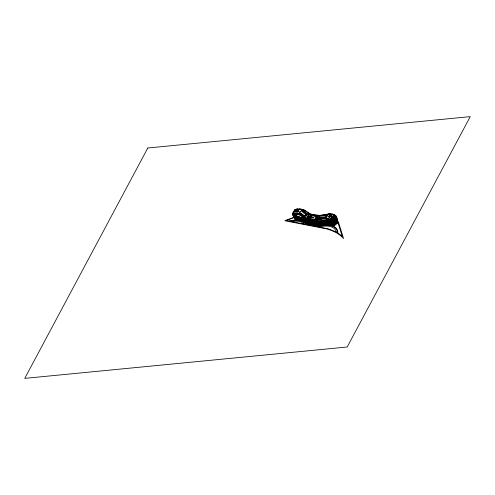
<?xml version="1.0" encoding="UTF-8"?>
<svg xmlns="http://www.w3.org/2000/svg" width="495" height="495" viewBox="0 0 495 495"><rect width="100%" height="100%" fill="white"/><g stroke="black" fill="none" stroke-linecap="round" stroke-linejoin="round"><path stroke-width="0.37" stroke-dasharray="2.48 1.86" d="M313.978 217.788L313.731 217.206M295.057 212.355L295.775 211.173A7.45 3.855 -25.7 0 1 296.171 211.037M306.708 217.256L308.311 215.9M307.42 217.175L309.029 215.814M308.168 217.163L309.239 216.259M313.428 217.187L311.825 217.726M313.688 218.097L313.799 217.274M309.158 217.144L311.25 216.544M310.031 217.311L312.128 216.711M310.247 217.757L312.345 217.156M329.367 215.709L330.833 215.529A2.865 1.485 -25.7 0 1 331.681 215.535M328.81 216.167L331.007 215.9A2.865 1.485 -25.7 0 1 331.662 215.882M328.29 216.699L331.223 216.34A2.865 1.485 -25.7 0 1 331.669 216.315M328.47 217.07L330.666 216.804M314.35 217.658L311.374 217.206A0.792 0.408 -25.7 0 0 310.557 217.435M313.787 217.918L311.547 217.577A0.792 0.408 -25.7 0 0 310.736 217.806L310.13 216.457M331.631 215.517L330.202 215.294A30.826 15.97 -25.7 0 1 327.777 215.969M333.24 216.111L330.375 215.665A30.826 15.97 -25.7 0 1 328.556 216.179M333.438 216.519L330.573 216.067A30.826 15.97 -25.7 0 1 327.566 216.928M330.79 216.513A30.826 15.97 -25.7 0 1 328.364 217.187A30.826 15.97 -25.7 0 0 330.771 216.476L332.918 216.816M308.057 215.925L309.561 216.16M307.073 216.21L314.139 217.324M309.047 216.092L309.344 216.241A30.826 15.97 -25.7 0 0 313.62 217.416A30.826 15.97 -25.7 0 1 309.975 216.463L310.594 217.819M308.243 215.962L309.542 216.649A30.826 15.97 -25.7 0 0 313.818 217.825M307.946 216.123L309.734 217.058A30.826 15.97 -25.7 0 0 311.757 217.751A30.826 15.97 -25.7 0 1 309.715 217.02M309.616 217.274L308.144 216.532A30.826 15.97 -25.7 0 1 307.129 215.857M309.14 217.064L308.162 216.569A30.826 15.97 -25.7 0 1 307.11 215.82M312.376 217.163L313.663 217.979M310.662 216.371L313.873 218.425M310.835 216.742L313.409 218.382M309.765 216.365L311.695 217.596M308.657 215.913L311.875 217.967M330.456 215.647L331.087 216.958M330.066 215.071L331.013 217.039M329.973 215.059L330.92 217.027M328.643 216.098L329.59 218.072M328.525 216.136L329.472 218.103M311.757 218.109L311.126 216.798A0.792 0.408 -25.7 0 0 310.346 216.989M310.798 216.247L311.429 217.559M310.049 216.433L310.674 217.85M309.022 216.03L309.721 217.379M308.923 216.105L309.623 217.454M308.267 215.647L308.899 216.958M308.806 217.033L308.175 215.721L308.738 217.002M307.717 215.832L308.404 217.187M307.612 215.9L308.298 217.256M307.389 216.018L308.02 217.33M307.327 215.975L307.958 217.293M307.222 216.049L307.915 217.404M306.993 216.08L307.68 217.435M306.888 216.148L307.568 217.503M298.163 210.282L298.794 211.594M298.052 210.295L298.757 211.674M298.015 210.375L298.646 211.687M296.654 210.579L297.6 212.547M296.641 210.653L297.272 211.965M296.536 210.61L297.155 211.996M295.775 211.173L296.363 212.392M296.381 210.505A7.45 3.855 -25.7 0 1 297.173 210.307M296.573 210.913A7.45 3.855 -25.7 0 1 299.605 210.493A7.45 3.855 -25.7 0 0 295.793 211.21M295.967 211.582A7.45 3.855 -25.7 0 1 299.45 210.895M299.648 211.303A7.45 3.855 -25.7 0 0 296.165 211.984A7.45 3.855 -25.7 0 1 299.308 211.353M330.394 215.702A30.826 15.97 -25.7 0 1 327.368 216.525M296.759 212.256A7.45 3.855 -25.7 0 1 298.349 211.86A2.333 1.207 -25.7 0 0 297.186 212.237M330.963 216.884A30.826 15.97 -25.7 0 1 329.144 217.404A30.826 15.97 -25.7 0 0 330.982 216.921M308.336 216.94A30.826 15.97 -25.7 0 1 306.838 215.845M308.534 217.342A30.826 15.97 -25.7 0 1 307.036 216.253M308.731 217.751A30.826 15.97 -25.7 0 1 307.228 216.655M296.406 210.61A2.333 1.207 -25.7 0 1 296.975 210.375M295.62 212.293A2.333 1.207 -25.7 0 1 298.708 211.025M295.447 211.922A2.333 1.207 -25.7 0 1 298.528 210.653M296.48 212.182A2.333 1.207 -25.7 0 1 298.924 211.47M308.905 217.28A29.316 15.184 -25.7 0 1 308.175 216.383M307.234 217.237A30.579 15.84 -25.7 0 1 306.857 216.692"/><path stroke-width="0.74" d="M318.551 224.668L319.065 226.011M319.182 225.98L318.433 224.693M304.425 220.337L304.425 220.733L314.752 222.614A1.386 0.718 -25.7 0 0 315.668 222.509M305.205 221.964L305.211 222.36L315.538 224.247A1.386 0.718 -25.7 0 0 316.651 224.056L316.831 224.427A1.386 0.718 -25.7 0 1 315.717 224.612L305.39 222.731L305.384 222.335M315.76 218.617L315.884 218.58A24.855 12.876 -25.7 0 1 325.333 217.466L327.591 215.016L327.325 214.459L325.067 216.909A24.855 12.876 -25.7 0 0 315.618 218.029L315.767 218.598M314.764 216.086L330.047 213.902A2.865 1.485 -25.7 0 1 331.242 214.007M292.44 213.599L294.989 209.546L295.206 209.985M292.638 214.007L294.816 210.524M295.868 218.92C293.919 221.321 288.733 220.98 285.875 220.529L294.587 217.416M296.332 219.013L295.595 220.157A22.38 11.595 -25.7 0 1 299.772 220.405M295.354 218.239L296.041 219.471M316.218 223.827L314.22 219.891L317.32 226.537A23.259 12.047 -25.7 0 1 333.147 226.196L337.868 222.373A7.394 3.83 -25.7 0 0 336.817 221.129M314.325 219.885L303.237 217.707A22.38 11.595 -25.7 0 0 292.421 213.562L294.203 217.262A22.38 11.595 -25.7 0 1 295.243 217.243M304.165 222.001A22.38 11.595 -25.7 0 1 306.492 224.452L317.363 226.549L316.85 225.138M317.852 224.699L317.004 225.924L306.096 223.653A22.38 11.595 -25.7 0 0 304.722 222.02M317.147 225.912L317.969 224.711M296.425 218.84L297.056 220.151L296.592 218.759M325.32 218.53L329.398 213.63L332.281 214.112A7.394 3.83 -25.7 0 1 334.694 215.777L329.918 219.601A23.259 12.047 -25.7 0 0 314.486 219.86L314.183 219.953L317.159 215.641L317.437 216.086M304.165 219.935L304.215 220.287L314.542 222.175A1.386 0.718 -25.7 0 0 315.556 222.026L330.839 221.698A0.879 0.458 -25.7 0 0 331.724 221.352L336.216 216.389M304.604 220.708L304.604 221.098L314.931 222.985A1.386 0.718 -25.7 0 0 316.045 222.793L315.866 222.428M304.815 221.154L304.821 221.543L315.148 223.431A1.386 0.718 -25.7 0 0 316.064 223.319M303.423 217.905L308.094 214.044L308.348 214.508M306.492 221.376L304.827 218.078L306.325 221.438M306.281 218.363L309.53 224.94M307.754 218.74L309.332 222.02M309.196 218.926L312.444 225.503M310.458 219.167L313.706 225.751M305.396 221.76L306.584 224.464L303.002 217.126L303.565 218.555M311.807 219.434L314.962 225.992M307.123 222.694L307.995 224.742L307.036 222.676M312.976 219.656L316.144 226.32M310.823 225.287L309.87 223.319M303.639 218.71L303.645 219.099L313.972 220.987A1.386 0.718 -25.7 0 0 315.086 220.795M304.035 219.52L304.035 219.916L314.362 221.803A1.386 0.718 -25.7 0 0 315.476 221.612M305.601 222.781L305.588 223.189L304.994 221.519A22.38 11.595 -25.7 0 1 305.13 221.766M305.78 223.146L305.78 223.542L316.107 225.429A1.386 0.718 -25.7 0 0 317.221 225.237L317.041 224.866A1.386 0.718 -25.7 0 1 315.928 225.058L305.526 223.14M299.277 212.72L301.752 210.412L303.478 212.466L306.485 214.762L304.283 216.395A23.983 12.425 -25.7 0 0 299.599 213.289L299.333 212.739A23.983 12.425 -25.7 0 1 304.01 215.839L304.338 216.47M308.366 214.211L306.572 213.271A30.826 15.97 -25.7 0 1 302.959 209.459L297.897 214.081M299.549 213.277L299.407 212.603M332.071 225.8L331.44 224.489M331.563 219.495L335.084 216.587A7.394 3.83 -25.7 0 0 334.898 216.173L330.171 220.003A23.259 12.047 -25.7 0 0 314.684 220.269L314.381 220.362M334.812 216.21A7.394 3.83 -25.7 0 1 335.282 216.996L330.58 220.857L329.992 219.631M333.135 219.353L335.48 217.404A7.394 3.83 -25.7 0 0 335.393 217.187A7.394 3.83 -25.7 0 1 335.672 217.812L332.133 220.677M332.151 220.714L335.69 217.85M334.119 219.687L335.87 218.221A7.394 3.83 -25.7 0 0 335.789 218.004A7.394 3.83 -25.7 0 1 335.888 218.258A7.394 3.83 -25.7 0 1 336.08 218.66L331.359 222.484M334.509 220.504L336.26 219.031M330.969 222.998A23.259 12.047 -25.7 0 1 331.755 223.301L336.458 219.44M331.755 223.301L336.476 219.477A7.394 3.83 -25.7 0 0 336.396 219.26M333.129 222.75L336.656 219.848A7.394 3.83 -25.7 0 0 336.569 219.631M336.383 219.464A7.394 3.83 -25.7 0 1 336.848 220.256L332.145 224.111A23.259 12.047 -25.7 0 0 331.761 223.957M335.864 221.618L337.046 220.659A7.394 3.83 -25.7 0 0 336.86 220.244M335.882 221.655L337.064 220.696M337.256 221.104L332.535 224.928A23.259 12.047 -25.7 0 0 331.341 224.495M332.85 225.578L337.571 221.76A7.394 3.83 -25.7 0 0 336.934 220.801M331.18 222.23L333.24 226.122L332.609 224.81M333.296 220.609L335.096 224.625L333.129 220.652M336.185 223.647L333.098 217.119M337.343 222.713L334.261 216.179M304.066 215.919L306.213 214.205M306.089 223.802L305.415 222.434M303.317 210.282L302.959 209.459M337.683 221.958L334.49 215.344L335.047 216.767M294.537 217.095L284.891 220.751L327.17 229.018L331.935 230.583L336.619 232.854L340.418 235.472L343.561 238.51L338.432 222.131A8 4.146 -25.7 0 0 336.749 220.535M314.579 220.764L314.882 220.677A23.259 12.047 -25.7 0 1 315.185 220.591M314.9 220.714L303.707 218.666M315.092 221.123L305.353 219.353M314.969 221.581L315.29 221.525M315.265 222.001L310.093 221.005M316.058 223.121L315.754 223.208A1.281 0.662 -25.7 0 0 316.324 223.647L331.625 223.325A0.879 0.458 -25.7 0 0 332.504 222.979L337.002 218.017M316.076 223.158L304.821 220.999M315.946 223.616L316.268 223.561A23.259 12.047 -25.7 0 1 316.571 223.474M316.144 224.025L316.466 223.969M316.732 225.244L317.054 225.194A23.259 12.047 -25.7 0 1 317.963 224.934M327.325 214.459L322.746 215.504L316.837 216.111L317.103 216.662M319.226 215.616L320.692 215.436M317.734 215.684L315.08 215.61A30.826 15.97 -25.7 0 1 308.348 214.174M315.278 216.012L317.914 216.055A30.826 15.97 -25.7 0 0 319.287 215.993M317.375 216.16L314.678 216.117A31.63 16.384 -25.7 0 1 307.766 214.644L304.406 212.603L302.315 209.936L299.029 209.422A6.645 3.446 -25.7 0 0 295.732 209.75L293.56 213.036A23.178 12.01 -25.7 0 1 298.417 213.593L298.634 213.648A23.178 12.01 -25.7 0 1 303.949 217.342L314.572 219.39A24.02 12.443 -25.7 0 1 329.936 218.895L333.797 215.721A6.602 3.422 -25.7 0 0 331.786 214.576L329.101 214.156L326.261 214.929A31.63 16.384 -25.7 0 1 323.204 215.56M300.663 209.329L302.853 209.558A3.242 1.677 -25.7 0 1 303.949 209.831L312.951 215.579M320.234 215.535L309.802 213.951A0.792 0.408 -25.7 0 0 309.616 213.945M313.706 214.886L315.197 215.115M316.689 215.337L318.18 215.566M299.487 208.915L302.903 209.577M301.424 209.255L299.5 208.952A7.45 3.855 -25.7 0 0 295.008 209.583M302.792 209.472L303.169 209.905A30.826 15.97 -25.7 0 0 306.789 213.716M304.864 221.834L315.321 223.802A1.386 0.718 -25.7 0 0 316.435 223.61M291.419 221.562L289.575 221.215A22.003 11.397 -25.7 0 1 306.083 224.371L304.252 224.018A20.66 10.698 -25.7 0 0 291.419 221.562L304.252 224.018M314.399 220.399L303.435 218.116A22.38 11.595 -25.7 0 0 292.619 213.97M314.987 221.618L304.023 219.335A22.38 11.595 -25.7 0 0 303.85 219.056L303.924 219.106M307.209 220.485L308.663 220.764M304.493 220.294L315.377 222.434M306.139 220.98L309.777 221.717M311.207 221.958L315.878 222.75A23.259 12.047 -25.7 0 1 316.769 222.459M307.271 221.97L308.719 222.249M310.148 222.496L315.965 223.653M305.279 221.921L316.163 224.062M306.195 222.465L309.839 223.208M311.268 223.449L314.907 224.185M305.669 222.731L316.534 224.835L305.588 222.589A22.38 11.595 -25.7 0 0 305.502 222.453L294.531 218.363A0.631 0.328 -25.7 0 1 294.451 218.004M307.333 223.462L308.781 223.74M310.21 223.981L316.751 225.281M306.176 223.796L317.369 225.844A23.259 12.047 -25.7 0 1 320.964 224.94M306.659 224.39L303.293 217.812M308.076 224.662L306.956 222.756M331.972 214.205L335.771 215.405L331.155 220.17A0.879 0.458 -25.7 0 1 330.27 220.516L314.975 220.838A1.281 0.662 -25.7 0 1 314.325 220.417M333.624 214.972L335.938 215.826L331.328 220.541A0.879 0.458 -25.7 0 1 330.45 220.881L315.148 221.209A1.281 0.662 -25.7 0 1 314.504 220.789M304.957 221.902L305.588 223.189M305.137 218.716A2.271 1.176 -25.7 0 1 303.732 218.734L292.749 214.663A0.631 0.328 -25.7 0 1 292.675 214.304M304.338 219.99L293.356 215.919A0.631 0.328 -25.7 0 1 293.275 215.566M305.656 220.411A2.271 1.176 -25.7 0 1 304.518 220.362L293.529 216.29A0.631 0.328 -25.7 0 1 293.455 215.938M304.728 220.807L293.745 216.736A0.631 0.328 -25.7 0 1 293.671 216.377M306.572 222.008A2.271 1.176 -25.7 0 1 305.297 221.989L294.315 217.918A0.631 0.328 -25.7 0 1 294.24 217.565M331.935 218.06L332.572 219.372M330.01 219.526L330.716 220.869M333.073 226.166L331.149 222.038A23.259 12.047 -25.7 0 0 330.976 221.995M336.254 231.994L328.674 228.962L317.728 226.623A22.937 11.88 -25.7 0 1 337.547 232.73L336.254 231.994A21.656 11.218 -25.7 0 0 319.294 226.927M308.243 214.428L308.558 214.613M336.043 216.018L331.545 220.98A0.879 0.458 -25.7 0 1 330.66 221.327L315.365 221.649A1.281 0.662 -25.7 0 1 314.715 221.234M336.433 216.835L331.935 221.797A0.879 0.458 -25.7 0 1 331.05 222.144L315.754 222.465A1.281 0.662 -25.7 0 1 315.111 222.045M336.612 217.2L332.114 222.168A0.879 0.458 -25.7 0 1 331.229 222.515L315.934 222.837A1.281 0.662 -25.7 0 1 315.284 222.416M336.823 217.645L332.331 222.614A0.879 0.458 -25.7 0 1 331.446 222.954L316.15 223.282A1.281 0.662 -25.7 0 1 315.501 222.861M337.219 218.462L332.72 223.424A0.879 0.458 -25.7 0 1 331.836 223.771L316.54 224.093A1.281 0.662 -25.7 0 1 315.89 223.672M337.392 218.833L332.9 223.796A0.879 0.458 -25.7 0 1 332.015 224.142L316.72 224.464A1.281 0.662 -25.7 0 1 316.07 224.043M337.609 219.273L333.11 224.241A0.879 0.458 -25.7 0 1 332.225 224.588L316.93 224.909A1.281 0.662 -25.7 0 1 316.286 224.489M337.788 219.644L333.29 224.612A0.879 0.458 -25.7 0 1 332.405 224.953L317.109 225.281A1.281 0.662 -25.7 0 1 316.46 224.86M304.122 210.202L309.27 213.487M310.557 214.304L312.487 215.535M302.47 211.681L303.744 213.023M303.726 218.703L303.627 218.518A22.38 11.595 -25.7 0 0 303.367 218.103M304.512 220.331L304.413 220.151A22.38 11.595 -25.7 0 0 304.326 220.009M304.611 220.553L304.685 220.696A22.38 11.595 -25.7 0 0 304.543 220.547A22.38 11.595 -25.7 0 0 304.252 220.003M305.291 221.958L305.198 221.779A22.38 11.595 -25.7 0 0 305.025 221.494M336.272 219.341L337.571 222.02M332.665 219.297L331.959 217.955L332.591 219.266M333.222 220.578L335.115 224.513M329.614 214.069L329.398 213.63A30.826 15.97 -25.7 0 1 317.716 215.647M332.133 221.55L333.933 225.559L333.228 224.216M331.966 221.593L332.671 222.936M331.347 222.187L331.978 223.499M329.973 219.594L330.623 220.949M330.951 221.63L330.969 221.667A23.259 12.047 -25.7 0 0 330.567 221.475M331.607 224.439L332.238 225.751M331.526 224.408L332.151 225.825M325.611 216.519L325.883 217.076M325.283 216.921L325.549 217.472M317.097 215.641L317.307 216.08M316.72 216.284L316.986 216.835M318.421 224.773L319.052 226.085M314.22 219.891L317.425 226.531M305.867 214.483L306.133 215.04M307.742 218.642L309.406 221.946M309.95 223.239L310.99 225.225M304.852 215.294L305.118 215.851M301.406 209.218L301.603 209.626M301.752 210.412L302.024 210.969M304.827 218.078L306.417 221.457M304.153 219.811L304.827 221.178M296.486 218.759L297.161 220.151M295.466 218.233L296.097 219.545M294.593 218.078L294.383 217.633A22.38 11.595 -25.7 0 1 294.643 217.621M294.971 218.852L294.989 218.889A22.38 11.595 -25.7 0 1 295.769 218.87M295.286 219.508L295.298 219.545A22.38 11.595 -25.7 0 1 298.318 219.631M332.281 214.112A7.394 3.83 -25.7 0 1 334.713 215.814M322.449 215.684A31.63 16.384 -25.7 0 1 318.786 216.092M333.358 214.75A7.394 3.83 -25.7 0 1 334.905 216.222L330.184 220.04A23.259 12.047 -25.7 0 0 314.702 220.306M332.473 214.521A7.394 3.83 -25.7 0 1 333.079 214.657M306.77 213.679A30.826 15.97 -25.7 0 1 303.157 209.868M315.488 220.504A23.259 12.047 -25.7 0 1 316.095 220.343M317.301 220.052A23.259 12.047 -25.7 0 1 317.901 219.922M320.253 219.526A23.259 12.047 -25.7 0 1 321.397 219.396M326.44 219.421A23.259 12.047 -25.7 0 1 326.923 219.483M328.952 219.916A23.259 12.047 -25.7 0 1 329.373 220.046M296.759 214.583A22.38 11.595 -25.7 0 0 295.831 214.459A22.38 11.595 -25.7 0 1 296.548 214.583M302.495 217.082A22.38 11.595 -25.7 0 0 302.235 216.853A22.38 11.595 -25.7 0 1 302.383 217.002M302.618 217.206A22.38 11.595 -25.7 0 1 302.959 217.577M333.259 215.028A7.394 3.83 -25.7 0 1 333.537 215.115M302.631 217.243A22.38 11.595 -25.7 0 1 302.977 217.614M303.287 218.004A22.38 11.595 -25.7 0 1 303.645 218.555M315.074 221.086A23.259 12.047 -25.7 0 1 315.383 220.999M329.775 220.516A23.259 12.047 -25.7 0 1 330.561 220.82M293.009 214.781A22.38 11.595 -25.7 0 1 294.302 214.768M303.157 217.986A22.38 11.595 -25.7 0 1 303.652 218.648M293.207 215.189A22.38 11.595 -25.7 0 1 293.727 215.177M334.83 216.247A7.394 3.83 -25.7 0 1 335.301 217.033M293.226 215.226A22.38 11.595 -25.7 0 1 293.745 215.214M303.868 219.093A22.38 11.595 -25.7 0 1 304.041 219.372M316.076 221.723A23.259 12.047 -25.7 0 1 316.986 221.488M293.399 215.597A22.38 11.595 -25.7 0 1 294.692 215.585M303.757 219.056A22.38 11.595 -25.7 0 1 304.215 219.743M293.417 215.634A22.38 11.595 -25.7 0 1 294.711 215.622M304.153 219.638A22.38 11.595 -25.7 0 0 303.775 219.093L303.825 219.471L314.146 221.358A1.386 0.718 -25.7 0 0 315.259 221.166M293.597 216.006A22.38 11.595 -25.7 0 1 293.863 215.993M330.957 222.292A23.259 12.047 -25.7 0 1 331.347 222.447M293.795 216.408A22.38 11.595 -25.7 0 1 294.315 216.395M335.876 218.208A7.394 3.83 -25.7 0 1 336.068 218.623M293.987 216.816A22.38 11.595 -25.7 0 1 294.253 216.81M294.185 217.225A22.38 11.595 -25.7 0 1 295.224 217.206M304.437 220.553A22.38 11.595 -25.7 0 1 304.642 220.82A22.38 11.595 -25.7 0 0 304.351 220.461M317.858 224.006A23.259 12.047 -25.7 0 0 316.645 224.34A23.259 12.047 -25.7 0 1 318.18 223.969M331.935 223.994A23.259 12.047 -25.7 0 1 332.126 224.074M294.575 218.041A22.38 11.595 -25.7 0 1 296.121 218.029M336.482 219.464A7.394 3.83 -25.7 0 1 336.668 219.885M304.691 218.413A2.271 1.176 -25.7 0 1 303.553 218.363L292.57 214.292A0.631 0.328 -25.7 0 1 292.496 213.939L294.661 210.295A2.333 1.207 -25.7 0 1 295.305 209.738M295.558 209.577A2.333 1.207 -25.7 0 1 297.749 209.026M303.138 209.936A3.242 1.677 -25.7 0 1 303.979 210.121M296.295 209.67A2.333 1.207 -25.7 0 1 296.87 209.478M315.544 222.02A1.281 0.662 -25.7 0 1 314.894 221.605M305.533 219.533A2.271 1.176 -25.7 0 1 304.122 219.545L293.139 215.474A0.631 0.328 -25.7 0 1 293.065 215.121M304.134 219.236A2.271 1.176 -25.7 0 1 303.942 219.18L292.96 215.102A0.631 0.328 -25.7 0 1 292.885 214.75M305.477 220.04A2.271 1.176 -25.7 0 1 304.425 220.021M306.312 221.16A2.271 1.176 -25.7 0 1 304.908 221.178L293.925 217.101A0.631 0.328 -25.7 0 1 293.851 216.748M305.632 221.717A2.271 1.176 -25.7 0 1 305.118 221.618L294.135 217.546A0.631 0.328 -25.7 0 1 294.061 217.194M305.52 222.49A22.38 11.595 -25.7 0 1 305.607 222.626M300.434 220.529A22.38 11.595 -25.7 0 1 301.282 220.739M302.08 220.993A22.38 11.595 -25.7 0 1 302.643 221.209M303.355 221.531A22.38 11.595 -25.7 0 1 303.689 221.71M317.035 225.157A23.259 12.047 -25.7 0 1 317.642 224.984M331.322 224.458A23.259 12.047 -25.7 0 1 332.522 224.891L337.243 221.067A7.394 3.83 -25.7 0 0 336.773 220.281M305.019 221.964A22.38 11.595 -25.7 0 1 305.13 222.094M305.446 222.484A22.38 11.595 -25.7 0 1 305.718 222.892M307.098 222.787A2.271 1.176 -25.7 0 1 305.693 222.806L294.704 218.734A0.631 0.328 -25.7 0 1 294.63 218.375M306.523 222.503A2.271 1.176 -25.7 0 1 305.514 222.434M330.994 224.934A23.259 12.047 -25.7 0 1 332.832 225.541L337.553 221.723A7.394 3.83 -25.7 0 0 336.916 220.764M147.801 148.005L24.75 378.372L347.199 346.995L470.25 116.628L147.801 148.005M337.986 222.738L333.512 226.357A23.259 12.047 -25.7 0 1 337.844 232.91L342.212 236.233L337.986 222.738M296.783 209.496A7.45 3.855 -25.7 0 0 296.387 209.589A7.45 3.855 -25.7 0 1 296.802 209.534"/></g></svg>
